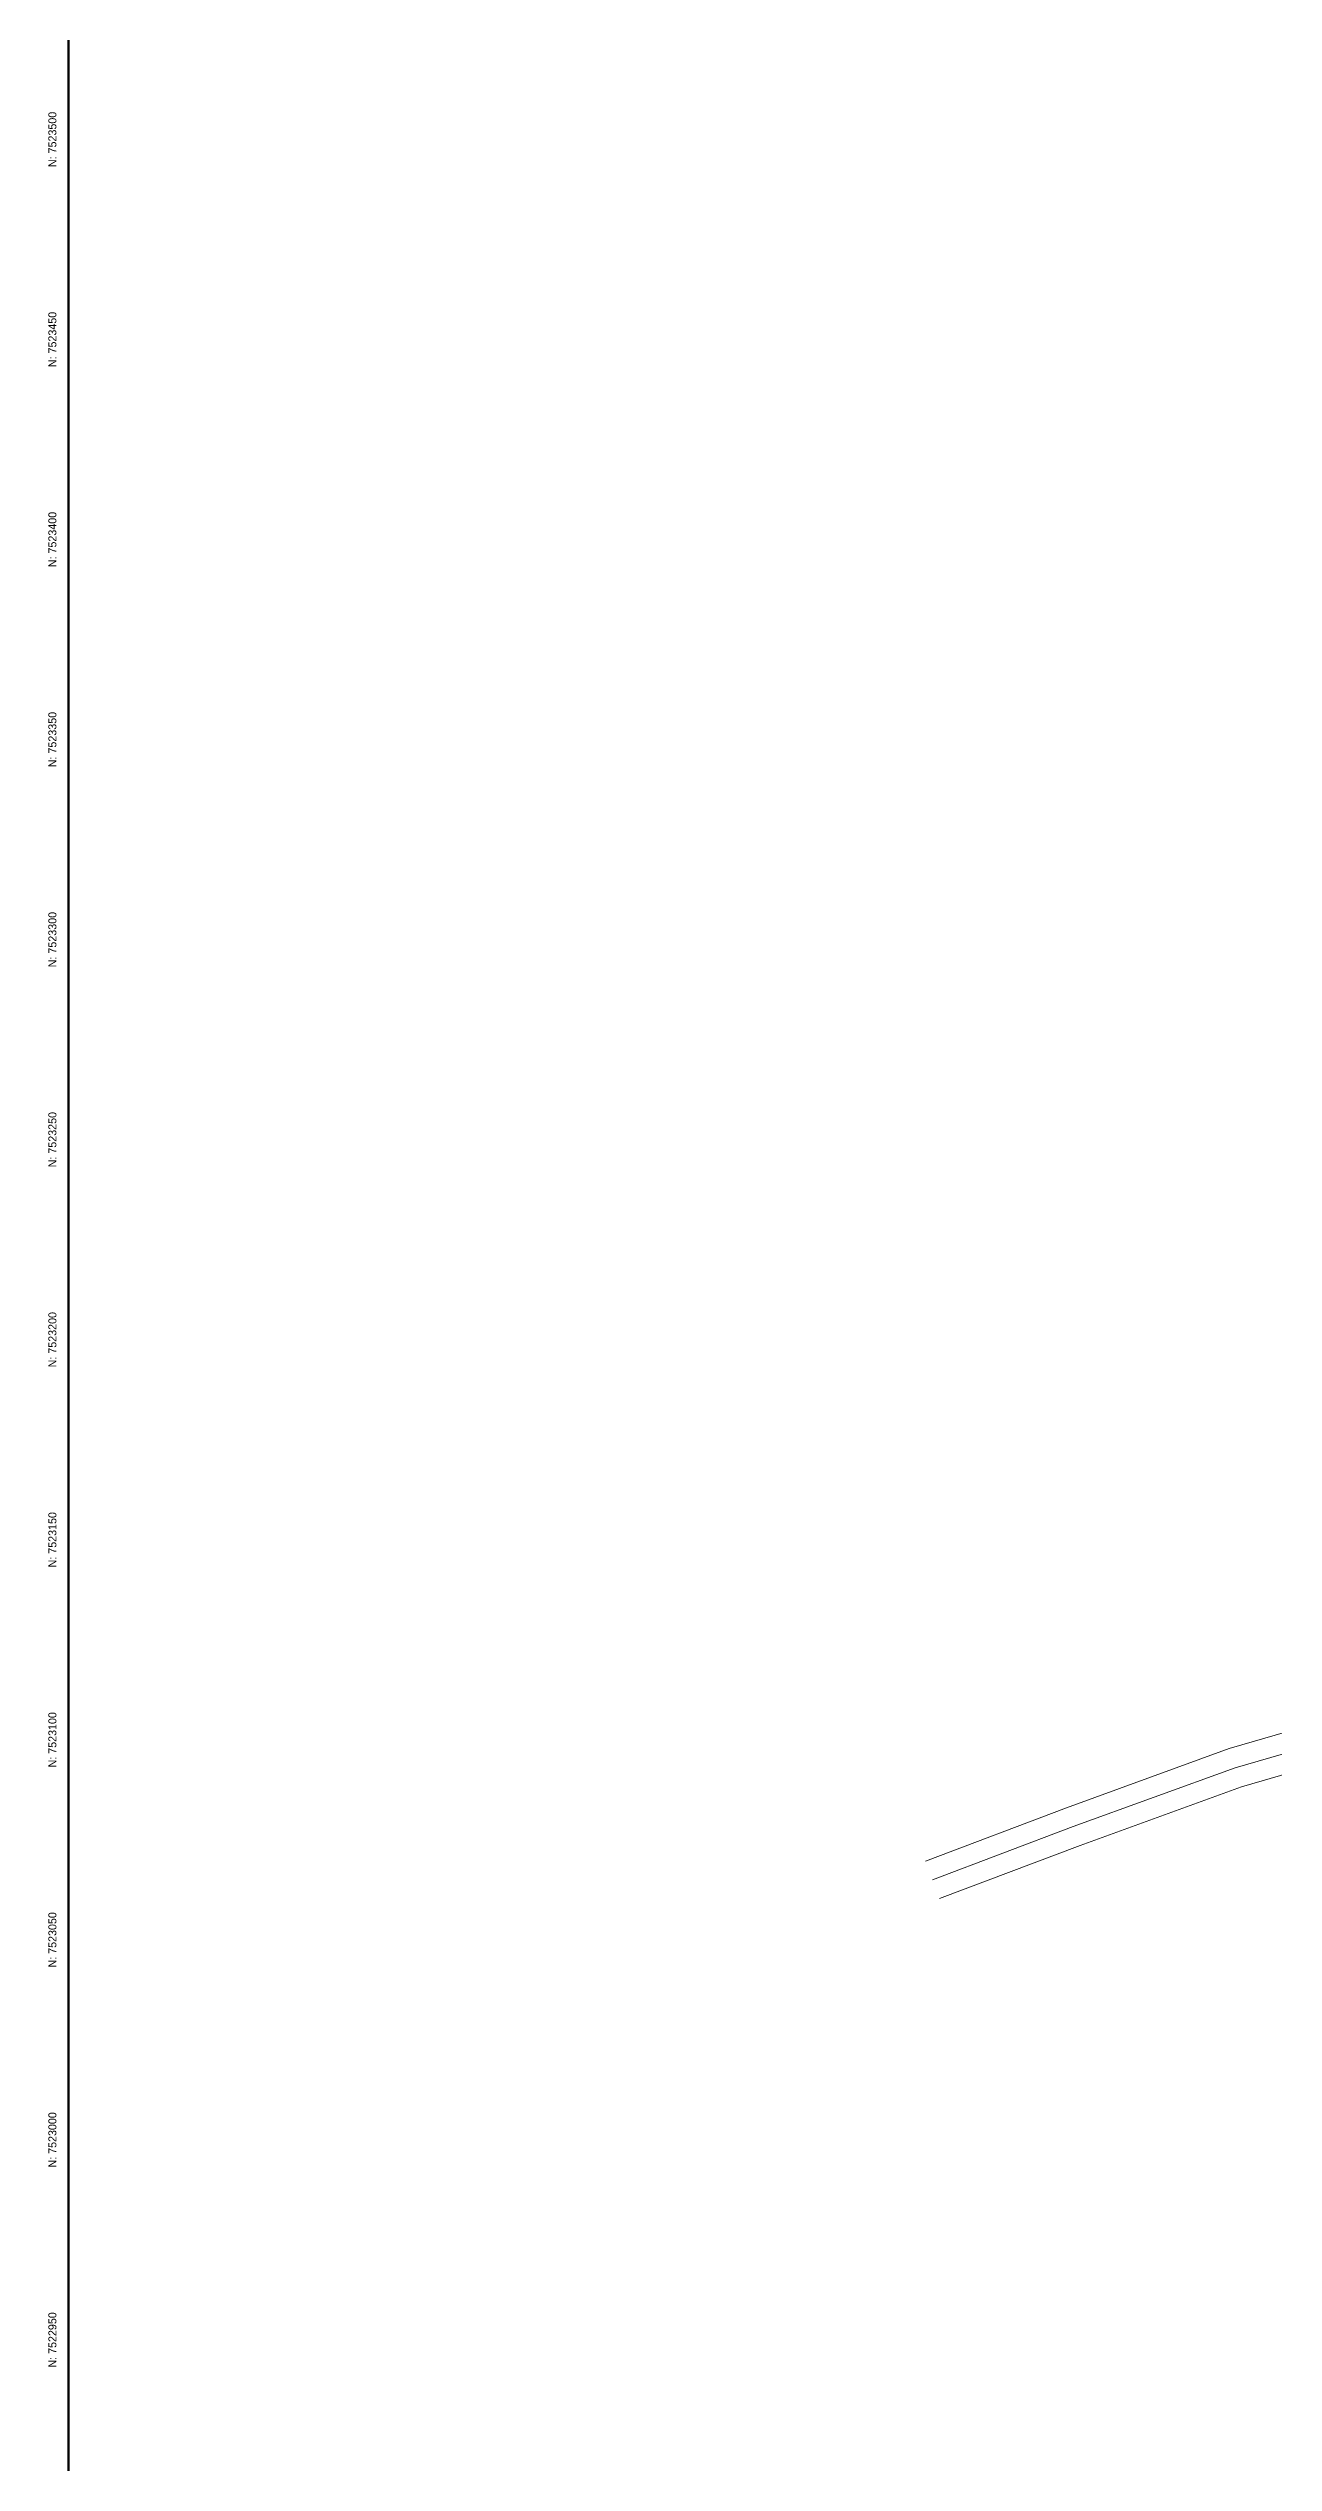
# Model space of a CAD drawing. Header units: metres. Extents: x 212809 to 214582, y 7522455 to 7524839.
# Drawn here: x 212809 to 213116, y 7522919 to 7523523 of the extents above; entities that cross this region are included whole.
import ezdxf
from ezdxf.enums import TextEntityAlignment as Align

# ---------------------------------------------------------------- set-up
doc = ezdxf.new("R2010")
doc.units = ezdxf.units.M
for name, color, linetype, lineweight in [('QUADRO', 7, 'Continuous', 50), ('VIAS', 8, 'Continuous', 15), ('VIAS_MEIO_FIO', 251, 'Continuous', 9)]:
    doc.layers.add(name, color=color, linetype=linetype, lineweight=lineweight)

msp = doc.modelspace()

# ---------------------------------------------------------------- linework, layer by layer
at = {"layer": 'QUADRO', "color": 7}
msp.add_lwpolyline([(212814.12, 7522457.86), (214514, 7522457.86), (214514, 7524839), (212814.12, 7524839)], close=True, dxfattribs=at)
at = {"layer": 'VIAS'}
msp.add_lwpolyline([(213030.23, 7523064.99), (213065.43, 7523078.29), (213105.95, 7523093.03), (213169.74, 7523111.52), (213247.19, 7523137)], dxfattribs=at)
at = {"layer": 'VIAS_MEIO_FIO', "color": 251}
for points in [[(213028.47, 7523069.67), (213063.7, 7523082.98), (213104.39, 7523097.78), (213168.27, 7523116.3), (213245.63, 7523141.75)], [(213032, 7523060.32), (213067.17, 7523073.6), (213107.5, 7523088.27), (213171.22, 7523106.74), (213248.76, 7523132.25)]]:
    msp.add_lwpolyline(points, dxfattribs=at)

# ---------------------------------------------------------------- texts
at = {"layer": 'QUADRO'}
for s, p in [('N: 7523500', (212811.12, 7523500)), ('N: 7523450', (212811.12, 7523450)), ('N: 7523400', (212811.12, 7523400)), ('N: 7523350', (212811.12, 7523350)), ('N: 7523300', (212811.12, 7523300)), ('N: 7523250', (212811.12, 7523250)), ('N: 7523200', (212811.12, 7523200)), ('N: 7523150', (212811.12, 7523150)), ('N: 7523100', (212811.12, 7523100)), ('N: 7523050', (212811.12, 7523050)), ('N: 7523000', (212811.12, 7523000)), ('N: 7522950', (212811.12, 7522950))]:
    msp.add_text(s, height=2, rotation=90, dxfattribs=at).set_placement(p, align=Align.CENTER)

doc.saveas('drawing.dxf')
